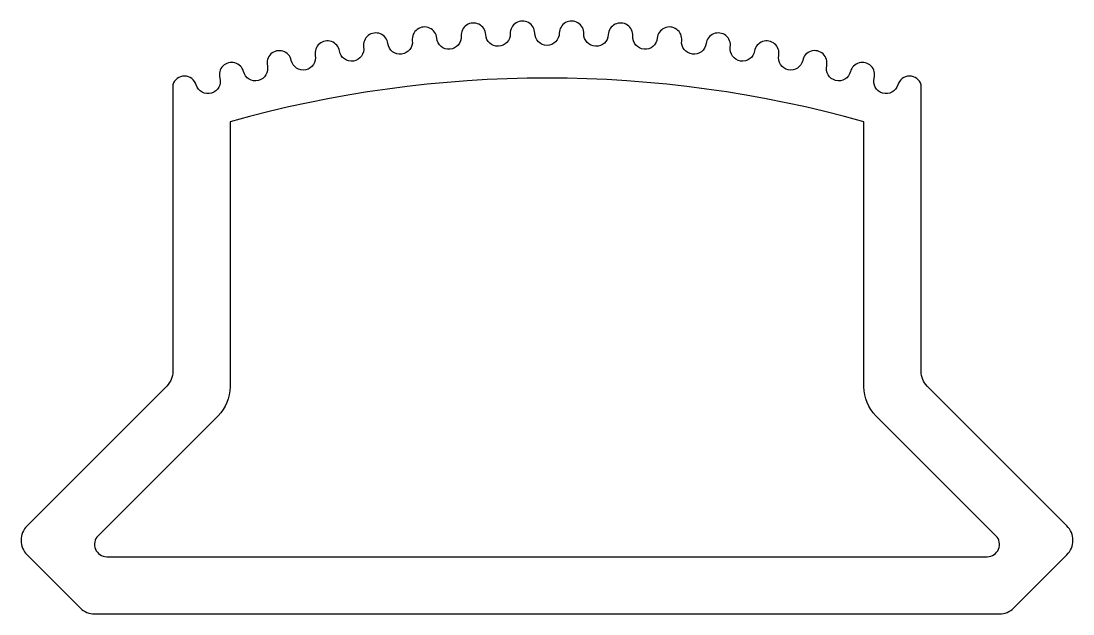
# Model space of a CAD drawing. Extents: x 249.3 to 275, y 255.3 to 269.8.
import ezdxf

# ---------------------------------------------------------------- set-up
doc = ezdxf.new("R2010")
doc.units = 0
doc.layers.add('ANA', color=220, linetype='CONTINUOUS')

msp = doc.modelspace()

# ---------------------------------------------------------------- linework, layer by layer
at = {"layer": 'ANA'}
for points in [[(270.737, 268.202, -0.989949), (270.161, 268.37, 1.010153), (269.581, 268.526, -0.989949), (268.999, 268.67, 1.010153), (268.413, 268.802, -0.989949), (267.826, 268.922, 1.010153), (267.236, 269.031, -0.989949), (266.643, 269.127, 1.010153), (266.05, 269.212, -0.989949), (265.454, 269.284, 1.010153), (264.857, 269.345, -0.989949), (264.259, 269.393, 1.010153), (263.66, 269.43, -0.989949), (263.061, 269.454, 1.010153), (262.461, 269.466, -0.989949), (261.861, 269.466, 1.010153), (261.261, 269.454, -0.989949), (260.662, 269.43, 1.010153), (260.063, 269.393, -0.989949), (259.465, 269.345, 1.010153), (258.868, 269.284, -0.989949), (258.272, 269.212, 1.010153), (257.678, 269.127, -0.989949), (257.086, 269.031, 1.010153), (256.496, 268.922, -0.989949), (255.908, 268.802, 1.010153), (255.323, 268.67, -0.989949), (254.741, 268.526, 1.010153), (254.161, 268.37, -0.989949), (253.585, 268.202, 0.741742), (253.011, 268.203), (253.011, 261.193, -0.198912), (252.864, 260.84), (249.447, 257.423, 0.414214), (249.447, 256.715), (250.747, 255.415, 0.198912), (251.101, 255.269), (273.221, 255.269, 0.198912), (273.574, 255.415), (274.874, 256.715, 0.414214), (274.874, 257.423), (271.457, 260.84, -0.198912), (271.311, 261.193), (271.311, 268.203, 0.741742)], [(272.924, 256.669, 0.668179), (273.136, 257.181), (270.204, 260.113, -0.198912), (269.911, 260.82), (269.911, 267.299, 0.138072), (254.411, 267.299), (254.411, 260.82, -0.198912), (254.118, 260.113), (251.186, 257.181, 0.668179), (251.398, 256.669)]]:
    msp.add_lwpolyline(points, format="xyb", close=True, dxfattribs=at)

doc.saveas('drawing.dxf')
